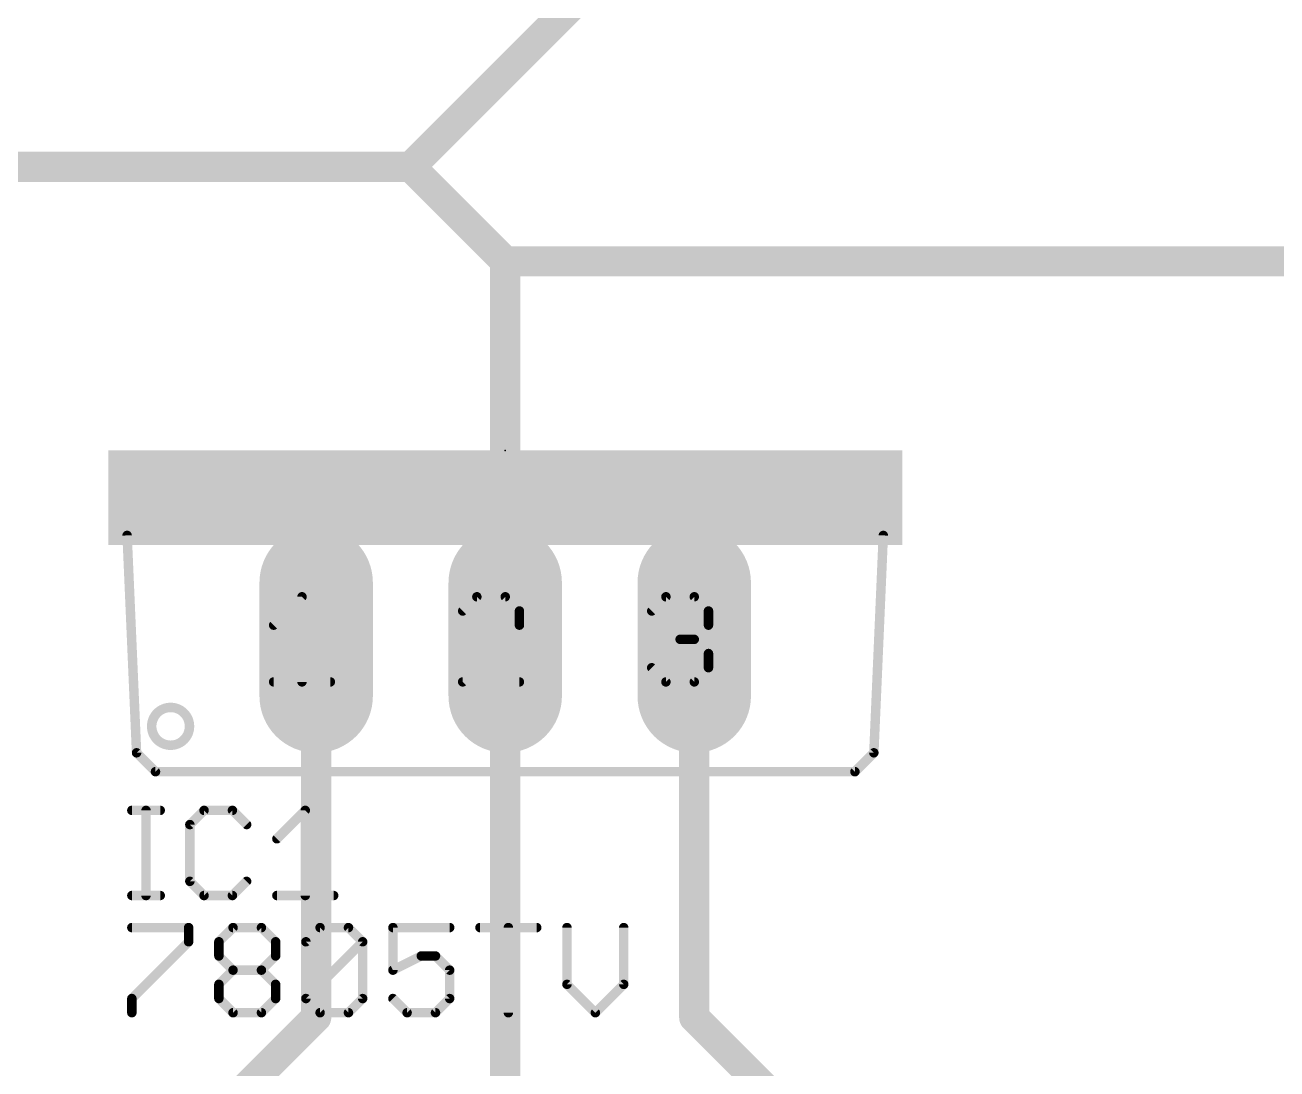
# Model space of a CAD drawing. Extents: x 0 to 79.7, y -0.7 to 54.6.
# Drawn here: x 13.87 to 30.69, y 13.28 to 27.3 of the extents above; entities that cross this region are included whole.
import ezdxf

# ---------------------------------------------------------------- set-up
doc = ezdxf.new("R2010")
doc.units = 0
for name, color, linetype in [('16', 175, 'CONTINUOUS'), ('17', 82, 'CONTINUOUS'), ('21', 253, 'CONTINUOUS'), ('23', 7, 'CONTINUOUS'), ('25', 253, 'CONTINUOUS'), ('27', 253, 'CONTINUOUS'), ('51', 253, 'CONTINUOUS')]:
    doc.layers.add(name, color=color, linetype=linetype)

# ---------------------------------------------------------------- blocks, each defined once
blk = doc.blocks.new('RECT')
blk.add_solid([(-0.5, -0.5), (0.5, -0.5), (-0.5, 0.5), (0.5, 0.5)])
blk = doc.blocks.new('LONGP100')
at = {"const_width": 1}
blk.add_lwpolyline([(-0.5, 0), (0.5, 0)], dxfattribs=at)
at = {"const_width": 0.5}
for points in [[(-0.5, 0.25, 1), (-0.5, -0.25)], [(0.5, -0.25, 1), (0.5, 0.25)]]:
    blk.add_lwpolyline(points, format="xyb", dxfattribs=at)

msp = doc.modelspace()

# ---------------------------------------------------------------- linework, layer by layer
at = {"layer": '16', "const_width": 0.4064}
for points in [[(19.05, 25.4), (21.59, 27.94)], [(19.05, 25.4), (8.89, 25.4)], [(20.32, 24.13), (19.05, 25.4)], [(20.32, 24.13), (34.29, 24.13)], [(20.32, 19.05), (20.32, 24.13)], [(17.78, 13.97), (17.78, 19.05)], [(20.32, 11.43), (20.32, 19.05)], [(22.86, 13.97), (22.86, 19.05)], [(15.24, 11.43), (17.78, 13.97)], [(25.4, 11.43), (22.86, 13.97)]]:
    msp.add_lwpolyline(points, dxfattribs=at)
at = {"layer": '16', "const_width": 0.2032}
for points in [[(19.1218, 25.4718, 1), (18.9782, 25.3282)], [(18.9782, 25.4718, 1), (19.1218, 25.3282)], [(19.05, 25.2984, 1), (19.05, 25.5016)], [(20.32, 24.2316, 1), (20.32, 24.0284)], [(20.4216, 24.13, 1), (20.2184, 24.13)], [(20.2482, 24.0582, 1), (20.3918, 24.2018)], [(17.8816, 19.05, 1), (17.6784, 19.05)], [(20.4216, 19.05, 1), (20.2184, 19.05)], [(22.9616, 19.05, 1), (22.7584, 19.05)], [(20.2184, 19.05, 1), (20.4216, 19.05)], [(17.8518, 13.8982, 1), (17.7082, 14.0418)], [(22.9318, 14.0418, 1), (22.7882, 13.8982)], [(17.6784, 13.97, 1), (17.8816, 13.97)], [(22.7584, 13.97, 1), (22.9616, 13.97)]]:
    msp.add_lwpolyline(points, format="xyb", dxfattribs=at)
at = {"layer": '21', "const_width": 0.127}
for points in [[(15.367, 17.526), (15.24, 20.447)], [(25.4, 20.447), (25.273, 17.526)], [(15.367, 17.526), (15.621, 17.272)], [(25.019, 17.272), (25.273, 17.526)], [(25.019, 17.272), (15.621, 17.272)]]:
    msp.add_lwpolyline(points, dxfattribs=at)
at = {"layer": '21'}
for points, const_width in [([(15.2717, 20.4484, 1), (15.2083, 20.4456)], 0.0635), ([(25.4317, 20.4456, 1), (25.3683, 20.4484)], 0.0635), ([(15.8242, 17.6276, 1), (15.8242, 18.1356, 1), (15.8242, 17.6276)], 0.127), ([(15.3895, 17.5485, 1), (15.3445, 17.5035)], 0.0635), ([(15.3353, 17.5246, 1), (15.3987, 17.5274)], 0.0635), ([(25.2413, 17.5274, 1), (25.3047, 17.5246)], 0.0635), ([(25.2955, 17.5035, 1), (25.2505, 17.5485)], 0.0635), ([(15.621, 17.3038, 1), (15.621, 17.2403)], 0.0635), ([(15.5985, 17.2495, 1), (15.6435, 17.2945)], 0.0635), ([(24.9965, 17.2945, 1), (25.0415, 17.2495)], 0.0635), ([(25.019, 17.2403, 1), (25.019, 17.3038)], 0.0635)]:
    msp.add_lwpolyline(points, format="xyb", dxfattribs=dict(at, const_width=const_width))
at = {"layer": '23'}
msp.add_point((20.32, 21.59), dxfattribs=at)
at = {"layer": '25', "const_width": 0.127}
for points in [[(15.3035, 16.7522), (15.6848, 16.7522)], [(15.4941, 15.6083), (15.4941, 16.7522)], [(16.2736, 16.7522), (16.083, 16.5616)], [(16.6549, 16.7522), (16.2736, 16.7522)], [(16.8456, 16.5616), (16.6549, 16.7522)], [(17.2523, 16.3709), (17.6336, 16.7522)], [(17.6336, 16.7522), (17.6336, 15.6083)], [(16.083, 16.5616), (16.083, 15.7989)], [(16.083, 15.7989), (16.2736, 15.6083)], [(16.6549, 15.6083), (16.8456, 15.7989)], [(15.3035, 15.6083), (15.6848, 15.6083)], [(16.2736, 15.6083), (16.6549, 15.6083)], [(17.2523, 15.6083), (18.0149, 15.6083)]]:
    msp.add_lwpolyline(points, dxfattribs=at)
at = {"layer": '25', "const_width": 0.0635}
for points in [[(15.3035, 16.784, 1), (15.3035, 16.7205)], [(15.5259, 16.7522, 1), (15.4624, 16.7522)], [(15.6848, 16.7205, 1), (15.6848, 16.784)], [(16.2736, 16.784, 1), (16.2736, 16.7205)], [(16.2961, 16.7297, 1), (16.2511, 16.7747)], [(16.6773, 16.7747, 1), (16.6325, 16.7297)], [(16.6549, 16.7205, 1), (16.6549, 16.784)], [(17.6654, 16.7522, 1), (17.6019, 16.7522)], [(17.6561, 16.7297, 1), (17.6111, 16.7747)], [(16.0605, 16.5841, 1), (16.1055, 16.5391)], [(16.1148, 16.5616, 1), (16.0513, 16.5616)], [(16.8232, 16.5391, 1), (16.868, 16.5841)], [(17.2298, 16.3934, 1), (17.2748, 16.3484)], [(16.1055, 15.8214, 1), (16.0605, 15.7764)], [(16.0513, 15.7989, 1), (16.1148, 15.7989)], [(16.868, 15.7764, 1), (16.8232, 15.8214)], [(15.3035, 15.6401, 1), (15.3035, 15.5766)], [(15.6848, 15.5766, 1), (15.6848, 15.6401)], [(16.2736, 15.6401, 1), (16.2736, 15.5766)], [(16.2511, 15.5858, 1), (16.2961, 15.6308)], [(16.6325, 15.6308, 1), (16.6773, 15.5858)], [(16.6549, 15.5766, 1), (16.6549, 15.6401)], [(17.2523, 15.6401, 1), (17.2523, 15.5766)], [(18.0149, 15.5766, 1), (18.0149, 15.6401)], [(15.4624, 15.6083, 1), (15.5259, 15.6083)], [(17.6019, 15.6083, 1), (17.6654, 15.6083)]]:
    msp.add_lwpolyline(points, format="xyb", dxfattribs=at)
at = {"layer": '27', "const_width": 0.0635}
for points in [[(15.3035, 15.2092, 1), (15.3035, 15.1456)], [(16.0979, 15.1774, 1), (16.0344, 15.1774)], [(16.0661, 15.1456, 1), (16.0661, 15.2092)], [(16.6634, 15.2092, 1), (16.6634, 15.1456)], [(16.6859, 15.1549, 1), (16.6409, 15.1999)], [(17.0671, 15.1999, 1), (17.0223, 15.1549)], [(17.0447, 15.1456, 1), (17.0447, 15.2092)], [(17.8327, 15.2092, 1), (17.8327, 15.1456)], [(17.8552, 15.1549, 1), (17.8102, 15.1999)], [(18.2364, 15.1999, 1), (18.1916, 15.1549)], [(18.214, 15.1456, 1), (18.214, 15.2092)], [(18.8114, 15.2092, 1), (18.8114, 15.1456)], [(18.8432, 15.1774, 1), (18.7797, 15.1774)], [(19.574, 15.1456, 1), (19.574, 15.2092)], [(19.9807, 15.2092, 1), (19.9807, 15.1456)], [(20.3938, 15.1774, 1), (20.3303, 15.1774)], [(20.7433, 15.1456, 1), (20.7433, 15.2092)], [(21.1818, 15.1774, 1), (21.1183, 15.1774)], [(21.9444, 15.1774, 1), (21.8809, 15.1774)], [(16.0344, 14.9868, 1), (16.0979, 14.9868)], [(16.0886, 14.9644, 1), (16.0436, 15.0092)], [(16.4503, 15.0093, 1), (16.4953, 14.9643)], [(16.5045, 14.9868, 1), (16.4411, 14.9868)], [(17.2672, 14.9868, 1), (17.2037, 14.9868)], [(17.213, 14.9643, 1), (17.2578, 15.0093)], [(17.6196, 15.0093, 1), (17.6646, 14.9643)], [(17.6738, 14.9868, 1), (17.6104, 14.9868)], [(18.4365, 14.9868, 1), (18.373, 14.9868)], [(18.4272, 14.9644, 1), (18.3822, 15.0092)], [(18.3823, 14.9643, 1), (18.4271, 15.0093)], [(16.4953, 14.8185, 1), (16.4503, 14.7737)], [(16.4411, 14.7961, 1), (16.5045, 14.7961)], [(17.2037, 14.7961, 1), (17.2672, 14.7961)], [(17.2579, 14.7736, 1), (17.2129, 14.8186)], [(19.1927, 14.8279, 1), (19.1927, 14.7644)], [(19.2069, 14.7677, 1), (19.1785, 14.8245)], [(19.4058, 14.8186, 1), (19.3608, 14.7736)], [(19.3833, 14.7644, 1), (19.3833, 14.8279)], [(16.6634, 14.6372, 1), (16.6634, 14.5737)], [(16.6859, 14.5829, 1), (16.6409, 14.6279)], [(16.6409, 14.583, 1), (16.6859, 14.6278)], [(17.0222, 14.6279, 1), (17.0672, 14.5829)], [(17.0671, 14.6279, 1), (17.0223, 14.5829)], [(17.0447, 14.5737, 1), (17.0447, 14.6372)], [(18.7972, 14.6338, 1), (18.8256, 14.577)], [(18.7797, 14.6054, 1), (18.8432, 14.6054)], [(19.6058, 14.6054, 1), (19.5423, 14.6054)], [(19.5515, 14.5829, 1), (19.5965, 14.6279)], [(16.4503, 14.4373, 1), (16.4953, 14.3923)], [(16.5045, 14.4148, 1), (16.4411, 14.4148)], [(17.2672, 14.4148, 1), (17.2037, 14.4148)], [(17.213, 14.3923, 1), (17.2578, 14.4373)], [(21.1725, 14.4373, 1), (21.1275, 14.3923)], [(21.9351, 14.3923, 1), (21.8901, 14.4373)], [(21.1183, 14.4148, 1), (21.1818, 14.4148)], [(21.8809, 14.4148, 1), (21.9444, 14.4148)], [(15.281, 14.2465, 1), (15.326, 14.2017)], [(15.3353, 14.2241, 1), (15.2718, 14.2241)], [(16.4953, 14.2466, 1), (16.4503, 14.2016)], [(16.4411, 14.2241, 1), (16.5045, 14.2241)], [(17.2037, 14.2241, 1), (17.2672, 14.2241)], [(17.2578, 14.2016, 1), (17.213, 14.2466)], [(17.6646, 14.2466, 1), (17.6196, 14.2016)], [(17.6196, 14.2465, 1), (17.6646, 14.2017)], [(17.6104, 14.2241, 1), (17.6738, 14.2241)], [(18.373, 14.2241, 1), (18.4365, 14.2241)], [(18.4271, 14.2016, 1), (18.3823, 14.2466)], [(18.8339, 14.2466, 1), (18.7889, 14.2016)], [(19.5423, 14.2241, 1), (19.6058, 14.2241)], [(19.5964, 14.2016, 1), (19.5516, 14.2466)], [(15.2718, 14.0335, 1), (15.3353, 14.0335)], [(16.6634, 14.0653, 1), (16.6634, 14.0017)], [(16.6409, 14.011, 1), (16.6859, 14.056)], [(17.0223, 14.056, 1), (17.0671, 14.011)], [(17.0447, 14.0017, 1), (17.0447, 14.0653)], [(17.8327, 14.0653, 1), (17.8327, 14.0017)], [(17.8102, 14.011, 1), (17.8552, 14.056)], [(18.1916, 14.056, 1), (18.2364, 14.011)], [(18.214, 14.0017, 1), (18.214, 14.0653)], [(19.002, 14.0653, 1), (19.002, 14.0017)], [(18.9795, 14.011, 1), (19.0245, 14.056)], [(19.3609, 14.056, 1), (19.4057, 14.011)], [(19.3833, 14.0017, 1), (19.3833, 14.0653)], [(20.3303, 14.0335, 1), (20.3938, 14.0335)], [(21.5088, 14.056, 1), (21.5538, 14.011)], [(21.5088, 14.011, 1), (21.5538, 14.056)]]:
    msp.add_lwpolyline(points, format="xyb", dxfattribs=at)
at = {"layer": '27', "const_width": 0.127}
for points in [[(15.3035, 15.1774), (16.0661, 15.1774)], [(16.0661, 15.1774), (16.0661, 14.9868)], [(16.4728, 14.9868), (16.6634, 15.1774)], [(16.6634, 15.1774), (17.0447, 15.1774)], [(17.0447, 15.1774), (17.2354, 14.9868)], [(17.6421, 14.9868), (17.8327, 15.1774)], [(17.8327, 15.1774), (18.214, 15.1774)], [(18.214, 15.1774), (18.4047, 14.9868)], [(19.574, 15.1774), (18.8114, 15.1774)], [(18.8114, 15.1774), (18.8114, 14.6054)], [(19.9807, 15.1774), (20.7433, 15.1774)], [(20.362, 14.0335), (20.362, 15.1774)], [(21.15, 15.1774), (21.15, 14.4148)], [(21.9126, 14.4148), (21.9126, 15.1774)], [(16.0661, 14.9868), (15.3035, 14.2241)], [(16.4728, 14.7961), (16.4728, 14.9868)], [(17.2354, 14.9868), (17.2354, 14.7961)], [(17.6421, 14.2241), (17.6421, 14.9868)], [(17.6421, 14.2241), (18.4047, 14.9868)], [(18.4047, 14.9868), (18.4047, 14.2241)], [(16.6634, 14.6054), (16.4728, 14.7961)], [(17.2354, 14.7961), (17.0447, 14.6054)], [(18.8114, 14.6054), (19.1927, 14.7961)], [(19.1927, 14.7961), (19.3833, 14.7961)], [(19.3833, 14.7961), (19.574, 14.6054)], [(16.4728, 14.4148), (16.6634, 14.6054)], [(16.6634, 14.6054), (17.0447, 14.6054)], [(17.0447, 14.6054), (17.2354, 14.4148)], [(19.574, 14.6054), (19.574, 14.2241)], [(16.4728, 14.2241), (16.4728, 14.4148)], [(17.2354, 14.4148), (17.2354, 14.2241)], [(21.15, 14.4148), (21.5313, 14.0335)], [(21.5313, 14.0335), (21.9126, 14.4148)], [(15.3035, 14.2241), (15.3035, 14.0335)], [(16.6634, 14.0335), (16.4728, 14.2241)], [(17.2354, 14.2241), (17.0447, 14.0335)], [(17.8327, 14.0335), (17.6421, 14.2241)], [(18.4047, 14.2241), (18.214, 14.0335)], [(19.002, 14.0335), (18.8114, 14.2241)], [(19.574, 14.2241), (19.3833, 14.0335)], [(17.0447, 14.0335), (16.6634, 14.0335)], [(18.214, 14.0335), (17.8327, 14.0335)], [(19.3833, 14.0335), (19.002, 14.0335)]]:
    msp.add_lwpolyline(points, dxfattribs=at)
at = {"layer": '51', "const_width": 0.127}
for points in [[(17.2085, 19.2411), (17.5898, 19.6224)], [(17.5898, 19.6224), (17.5898, 18.4785)], [(19.9391, 19.6224), (19.7485, 19.4318)], [(20.3204, 19.6224), (19.9391, 19.6224)], [(20.5111, 19.4318), (20.3204, 19.6224)], [(22.2885, 19.4318), (22.4791, 19.6224)], [(22.4791, 19.6224), (22.8604, 19.6224)], [(22.8604, 19.6224), (23.0511, 19.4318)], [(20.5111, 19.2411), (20.5111, 19.4318)], [(23.0511, 19.4318), (23.0511, 19.2411)], [(19.7485, 18.4785), (20.5111, 19.2411)], [(23.0511, 19.2411), (22.8604, 19.0504)], [(22.8604, 19.0504), (22.6698, 19.0504)], [(22.8604, 19.0504), (23.0511, 18.8598)], [(23.0511, 18.8598), (23.0511, 18.6691)], [(22.4791, 18.4785), (22.2885, 18.6691)], [(23.0511, 18.6691), (22.8604, 18.4785)], [(17.2085, 18.4785), (17.9711, 18.4785)], [(20.5111, 18.4785), (19.7485, 18.4785)], [(22.8604, 18.4785), (22.4791, 18.4785)]]:
    msp.add_lwpolyline(points, dxfattribs=at)
at = {"layer": '51', "const_width": 0.0635}
for points in [[(17.6215, 19.6224, 1), (17.5581, 19.6224)], [(17.6123, 19.5999, 1), (17.5673, 19.6449)], [(19.9391, 19.6542, 1), (19.9391, 19.5907)], [(19.9616, 19.5999, 1), (19.9166, 19.6449)], [(20.3428, 19.6449, 1), (20.298, 19.5999)], [(20.3204, 19.5907, 1), (20.3204, 19.6542)], [(22.4791, 19.6542, 1), (22.4791, 19.5907)], [(22.5016, 19.5999, 1), (22.4566, 19.6449)], [(22.8828, 19.6449, 1), (22.838, 19.5999)], [(22.8604, 19.5907, 1), (22.8604, 19.6542)], [(19.726, 19.4543, 1), (19.771, 19.4093)], [(20.5429, 19.4318, 1), (20.4794, 19.4318)], [(20.4887, 19.4093, 1), (20.5335, 19.4543)], [(22.266, 19.4543, 1), (22.311, 19.4093)], [(23.0829, 19.4318, 1), (23.0194, 19.4318)], [(23.0287, 19.4093, 1), (23.0735, 19.4543)], [(17.186, 19.2636, 1), (17.231, 19.2186)], [(20.4794, 19.2411, 1), (20.5429, 19.2411)], [(20.5336, 19.2186, 1), (20.4886, 19.2636)], [(23.0194, 19.2411, 1), (23.0829, 19.2411)], [(23.0736, 19.2186, 1), (23.0286, 19.2636)], [(22.6698, 19.0821, 1), (22.6698, 19.0187)], [(22.8379, 19.0729, 1), (22.8829, 19.0279)], [(22.8828, 19.0729, 1), (22.838, 19.0279)], [(22.8604, 19.0187, 1), (22.8604, 19.0821)], [(23.0829, 18.8598, 1), (23.0194, 18.8598)], [(23.0287, 18.8373, 1), (23.0735, 18.8823)], [(22.311, 18.6916, 1), (22.266, 18.6466)], [(23.0194, 18.6691, 1), (23.0829, 18.6691)], [(23.0735, 18.6466, 1), (23.0287, 18.6916)], [(17.2085, 18.5102, 1), (17.2085, 18.4468)], [(17.5581, 18.4785, 1), (17.6215, 18.4785)], [(17.9711, 18.4468, 1), (17.9711, 18.5102)], [(19.726, 18.501, 1), (19.771, 18.456)], [(19.7485, 18.5102, 1), (19.7485, 18.4468)], [(20.5111, 18.4468, 1), (20.5111, 18.5102)], [(22.4791, 18.5102, 1), (22.4791, 18.4468)], [(22.4566, 18.456, 1), (22.5016, 18.501)], [(22.838, 18.501, 1), (22.8828, 18.456)], [(22.8604, 18.4468, 1), (22.8604, 18.5102)]]:
    msp.add_lwpolyline(points, format="xyb", dxfattribs=at)

# ---------------------------------------------------------------- block references
at = {"layer": '17', "xscale": 1.524, "yscale": 1.524, "rotation": 90}
for p in [(17.78, 19.05), (17.78, 19.05), (20.32, 19.05), (20.32, 19.05), (22.86, 19.05), (22.86, 19.05)]:
    msp.add_blockref('LONGP100', p, dxfattribs=at)
at = {"layer": '21'}
for p, xscale, yscale in [((20.32, 21.209), 10.668, 0.762), ((15.9385, 20.574), 1.905, 0.508), ((19.05, 20.574), 0.762, 0.508), ((21.59, 20.574), 0.762, 0.508), ((24.7015, 20.574), 1.905, 0.508)]:
    msp.add_blockref('RECT', p, dxfattribs=dict(at, xscale=xscale, yscale=yscale))
at = {"layer": '51', "xscale": 1.778, "yscale": 0.508}
for p in [(17.78, 20.574), (20.32, 20.574), (22.86, 20.574)]:
    msp.add_blockref('RECT', p, dxfattribs=at)

doc.saveas('drawing.dxf')
